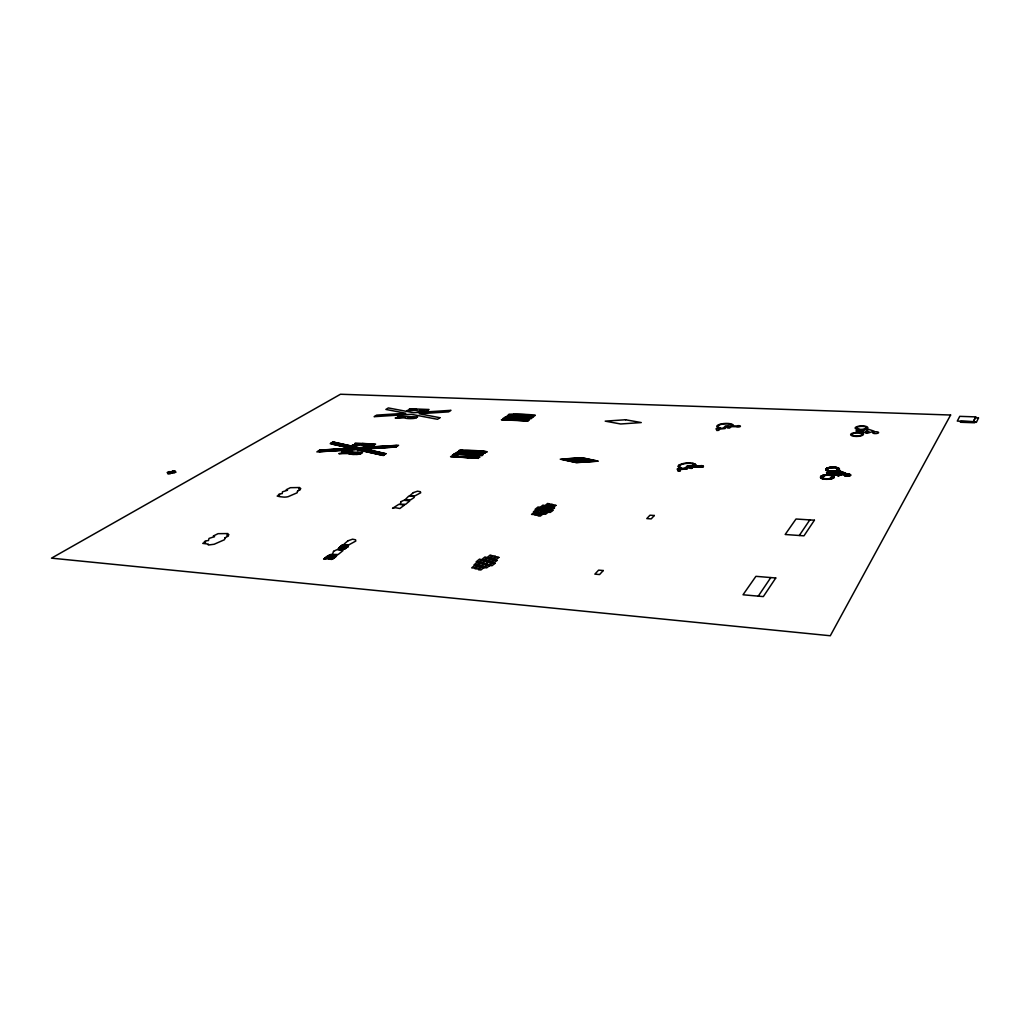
<?xml version="1.0" encoding="UTF-8"?>
<svg xmlns="http://www.w3.org/2000/svg" width="1030" height="1030" viewBox="0 0 1030 1030"><rect width="100%" height="100%" fill="white"/><g stroke="black" fill="none" stroke-linecap="round" stroke-linejoin="round"><path stroke-width="1.5" d="M348.166 546.557L348.41 545.205L342.642 544.806L337.943 549.376L344.277 549.183L348.166 546.557L347.033 545.14M758.247 596.138L770.8 577.573M799.28 535.497L809.812 519.918M686.881 468.92L689.057 466.642L691.143 466.68L689.637 468.264L691.812 468.38L693.383 466.719L698.829 466.835A2.395 0.798 -3.5 0 0 702.267 467.079A2.395 0.798 -3.5 0 0 702.911 465.843A2.395 0.798 -3.5 0 0 699.216 466.062L687.551 465.83L685.182 468.315L677.277 469.036L678.01 471.096L680.289 470.865L679.813 469.564L686.881 468.92L685.967 467.491M352.633 453.599A3.077 0.927 -8 0 0 355.839 453.754L357.629 452.904L353.548 452.685L352.775 453.689M483.225 454.732L469.641 453.625L485.207 453.226L457.23 451.784L470.942 452.891L455.183 453.264L482.941 454.307M486.881 451.951L485.993 451.578M458.955 450.509L459.56 450.342A23.111 7.236 -6.8 0 1 463.719 450.213A58.35 18.656 -7 0 1 467.993 450.265A118.798 39.307 -7.4 0 1 479.542 450.857A58.453 18.733 -6.9 0 1 483.469 451.217A23.214 7.313 -6.6 0 1 486.791 451.732L486.881 451.758M834.944 474.997L838.394 472.847L840.287 473.736L836.424 475.1L838.291 475.796L845.978 473.401L839.849 471.032L826.511 472.744L827.206 473.697L834.738 472.796L829.884 474.225L834.944 474.997L829.768 472.319M508.756 414.395L509.296 414.266A21.604 6.335 -6.1 0 1 513.21 414.112A54.436 16.3 -6.2 0 1 517.266 414.137A110.48 34.183 -6.5 0 1 528.248 414.549A54.539 16.351 -6.2 0 1 531.995 414.833A21.707 6.399 -6 0 1 535.188 415.257L535.265 415.283M365.83 445.14A3.026 0.901 -7.8 0 0 368.998 445.282L370.736 444.445L366.706 444.252L365.972 445.218M169.345 472.744L171.096 471.792M535.252 415.476L534.84 415.579A21.218 6.116 -5.8 0 1 530.798 415.734A51.449 14.536 -5.7 0 1 526.691 415.721A98.275 27.012 -5.5 0 1 521.116 415.554A68.276 19.094 -5.6 0 1 516.275 415.335A59.135 16.622 -5.7 0 1 511.987 415A21.128 6.064 -5.9 0 1 508.846 414.588L508.794 414.575M369.783 445.05L370.748 445.874M680.779 468.367L681.641 468.032A7.699 2.536 -3.7 0 1 684.062 463.77A7.699 2.536 -3.7 0 1 694.812 465.354L696.035 465.277A8.922 2.948 -3.7 0 0 683.572 463.436A8.922 2.948 -3.7 0 0 680.779 468.367L680.315 467.491M324.862 559.084L326.755 558.44L331.415 559.445L336.823 555.363L330.9 554.475L323.613 559.135L324.862 559.084L324.527 558.402M356.277 453.651L356.959 454.397M369.319 445.205L370.027 445.913M486.611 452.054L486.392 452.093A22.647 6.965 -6.4 0 1 482.092 452.234A54.848 16.544 -6.2 0 1 477.766 452.183A104.558 30.63 -6 0 1 471.882 451.938A72.731 21.694 -6.2 0 1 466.809 451.642A63.023 18.901 -6.2 0 1 462.315 451.23A22.557 6.901 -6.5 0 1 459.058 450.715L459.032 450.702M419.97 410.494L419.867 410.455A2.833 0.798 -7 0 0 422.905 410.545L424.476 409.811L419.802 410.404M408.279 417.897L409.052 417.086L412.94 417.24L411.343 418A2.871 0.811 -7.2 0 1 408.292 417.897L408.434 417.961M837.429 467.646L839.064 468.47M836.347 467.388L839.386 468.908M835.523 467.247L839.437 469.229A6.862 2.279 -1.7 0 1 829.073 471.431A6.862 2.279 -1.7 0 1 829.214 467.491A6.862 2.279 -1.7 0 1 839.437 469.229M849.299 474.199L850.587 474.843M834.815 467.169L836.836 468.187M837.351 468.457L839.386 469.487M848.488 474.083L850.613 475.152M833.566 467.105L835.549 467.826M837.879 468.998L839.27 469.706M847.291 474.045L850.484 475.371M833 467.105L834.043 467.633M837.841 469.551L838.909 470.092M843.712 472.525L845.643 473.504M846.789 474.083L849.995 475.693M832.459 467.118L833.425 467.607M837.686 469.757L838.678 470.259M841.343 471.611L845.295 473.607M846.338 474.135L849.673 475.821M831.944 467.131L832.858 467.607M837.493 469.95L838.42 470.414M839.682 471.058L844.948 473.723M845.862 474.225A3.193 1.069 -1.5 0 1 850.638 475.049A3.193 1.069 -1.5 0 1 845.836 476.066A3.193 1.069 -1.5 0 1 845.862 474.225L849.312 475.937M831.455 467.169L832.33 467.62M837.261 470.118L838.15 470.568M839.231 471.109L844.587 473.826M845.527 474.302L848.926 476.027M830.978 467.221L831.828 467.646M836.991 470.259L837.854 470.697M838.781 471.173L844.24 473.942M845.179 474.418L848.488 476.092M830.09 467.337L831.352 467.684M836.386 470.53L837.532 470.826M837.879 471.289L843.892 474.045M844.6 474.688L848.025 476.143M829.665 467.401L830.463 467.8M836.038 470.633L836.849 471.045M837.429 471.341L843.184 474.264M844.394 474.882L846.943 476.169M829.266 467.478L830.051 467.877M835.678 470.736L836.489 471.148M836.978 471.405L842.836 474.379M844.265 475.1L846.287 476.13M828.88 467.569L829.665 467.968M835.304 470.839L836.103 471.238M836.527 471.457L842.476 474.482M844.342 475.435L845.424 475.976M828.506 467.659L829.292 468.071M834.905 470.916L835.703 471.328M836.077 471.521L842.128 474.598M828.146 467.762L828.944 468.174M834.48 470.993L835.291 471.405M835.626 471.573L838.278 472.925M840.042 473.826L841.78 474.701M827.811 467.877L828.622 468.29M834.03 471.045L834.854 471.47M835.175 471.637L838.034 473.079M839.708 473.942L841.42 474.817M827.18 468.122L828.313 468.418M833.077 471.135L837.776 473.246M839.038 474.173L841.072 474.92M826.884 468.264L827.785 468.714M832.562 471.161L833.463 471.611M833.824 471.804L837.261 473.555M838.703 474.289L840.364 475.139M826.626 468.405L827.566 468.895M832.008 471.161L832.961 471.65M833.373 471.856L837.004 473.723M838.369 474.405L840.017 475.255M826.382 468.573L827.386 469.088M831.416 471.148L832.42 471.663M832.922 471.92L836.759 473.877M838.034 474.534L839.669 475.358M826.163 468.74L827.257 469.307M830.759 471.096L831.867 471.663M832.472 471.972L834.21 472.86M834.442 472.976L836.502 474.032M837.699 474.65L839.308 475.474M825.97 468.933L827.219 469.577M830.025 471.006L831.287 471.65M832.021 472.036L833.746 472.912M834.184 473.143L836.244 474.199M837.364 474.766L838.961 475.577M825.828 469.152L827.36 469.938M829.111 470.826L830.656 471.624M831.571 472.088L833.296 472.976M833.927 473.298L835.987 474.354M837.03 474.882L838.6 475.693M825.725 469.384L829.974 471.56M830.669 472.204L832.832 473.027M833.309 473.555L835.729 474.508M836.695 474.997L838.059 475.706M825.841 470.015L828.313 471.277M830.219 472.268L831.918 473.131M832.459 473.414L835.227 474.83M829.317 472.384L831.004 473.246M831.262 473.375L834.21 474.894M828.867 472.435L830.541 473.298M831.004 473.53L833.399 474.766M828.416 472.5L830.09 473.349M830.747 473.697L832.601 474.65M827.966 472.551L829.626 473.401M830.489 473.852L831.789 474.521M827.515 472.615L829.176 473.465M830.232 474.006L830.991 474.392M826.614 472.731L828.712 473.517M830.862 474.92L834.274 476.671M826.768 473.092L827.798 473.62M830.09 474.804L834.274 476.967M829.395 474.74L831.03 475.59M832.549 476.375L834.197 477.225M828.764 474.701L830.051 475.371M832.755 476.761L834.055 477.444M828.172 474.688L829.292 475.268M832.729 477.045L833.875 477.637M827.605 474.688L828.635 475.216M832.613 477.289L833.656 477.817M827.077 474.701L828.03 475.203M832.446 477.482L833.412 477.984M826.562 474.74L827.463 475.203M832.227 477.663L833.141 478.139M825.609 474.817L826.936 475.229M831.686 477.972L832.845 478.281M825.159 474.882L825.97 475.306M831.377 478.113L832.214 478.538M824.721 474.946L825.532 475.371M831.043 478.229L831.867 478.654M824.296 475.023L825.107 475.435M830.695 478.345L831.506 478.77M823.897 475.113L824.695 475.525M830.309 478.448L831.12 478.86M823.511 475.203L824.309 475.615M829.923 478.538L830.721 478.95M823.15 475.306L823.949 475.718M829.498 478.615L830.309 479.04M822.79 475.409L823.601 475.834M829.06 478.68L829.884 479.105M822.455 475.525L823.279 475.963M828.596 478.731L829.433 479.169M821.837 475.796L822.983 476.105M827.605 478.808L828.97 479.233M821.554 475.937L822.481 476.427M827.051 478.821L827.991 479.31M821.296 476.105L822.275 476.62M826.472 478.808L827.463 479.323M821.065 476.272L822.12 476.826M825.841 478.783L826.91 479.336M820.858 476.465L822.043 477.083M825.146 478.705L826.33 479.336M820.691 476.671L822.082 477.405M824.309 478.564L825.712 479.31M820.562 476.903L825.056 479.259M820.511 477.173L824.322 479.169M820.562 477.495L823.485 479.027M820.923 477.984L822.339 478.718M596.563 460.796L597.22 461.247M595.108 460.5L596.306 461.311M593.666 460.191L595.379 461.363M592.224 459.895L594.465 461.427M590.782 459.586L593.55 461.492M589.34 459.29L592.623 461.543M587.898 458.994L591.709 461.607M586.469 458.685L590.795 461.672M585.04 458.389L589.881 461.723M583.611 458.093L588.954 461.788M582.182 457.796L588.04 461.852M581.19 457.796L587.126 461.904M580.289 457.861L586.212 461.968M579.375 457.912L585.298 462.032M578.474 457.977L584.383 462.084M577.56 458.041L583.456 462.148M576.658 458.093L582.542 462.213M575.757 458.157L581.628 462.264M574.843 458.221L580.714 462.328M573.942 458.273L579.8 462.393M573.028 458.337L578.886 462.444M572.126 458.402L577.972 462.509M571.225 458.453L577.058 462.573M570.311 458.517L576.002 462.534M569.41 458.582L574.573 462.225M568.496 458.633L573.144 461.929M567.594 458.698L571.714 461.62M566.693 458.762L570.298 461.324M565.779 458.814L568.882 461.015M564.878 458.878L567.466 460.719M563.977 458.929L566.049 460.41M563.062 458.994L564.633 460.114M562.161 459.058L563.23 459.818M484.988 451.41L485.877 452.131M484.023 451.282L485.13 452.17M483.096 451.179L484.358 452.196M482.169 451.076L483.585 452.222M481.268 450.998L481.937 451.539M482.156 451.707L482.8 452.234M482.22 453.071L482.877 453.599M481.371 453.033L482.079 453.599M479.182 451.81A19.312 5.948 -6.4 0 0 481.95 451.758L482.195 451.578A19.737 6.206 -6.6 0 0 479.877 451.282A49.968 15.952 -6.9 0 0 477.251 451.063A101.867 33.411 -7.3 0 0 469.551 450.677A49.916 15.901 -6.9 0 0 466.732 450.612A19.686 6.167 -6.8 0 0 463.976 450.651L463.667 450.728A19.261 5.91 -6.5 0 0 466.011 451.127A54.461 16.403 -6.3 0 0 469.049 451.385A63.062 18.901 -6.2 0 0 472.435 451.578A91.142 26.896 -6.1 0 0 476.336 451.745A47.277 14.304 -6.3 0 0 479.182 451.81L479.568 452.222M480.508 452.981L481.268 453.599M479.658 452.943L480.469 453.612M478.796 452.891L479.671 453.612M477.946 452.852L478.86 453.612M477.083 452.801L478.062 453.612M476.233 452.762L477.263 453.612M475.384 452.724L476.465 453.612M474.521 452.672L475.667 453.612M473.671 452.634L474.856 453.612M472.822 452.582L474.058 453.612M471.972 452.543L473.259 453.612M471.122 452.505L472.461 453.612M470.259 452.453L472.319 454.153M469.41 452.415L471.457 454.114M468.56 452.363L470.607 454.063M468.393 452.891L469.744 454.024M467.594 452.891L468.895 453.985M464.478 450.947L465.148 451.501M466.796 452.891L468.045 453.934M462.805 450.213L464.26 451.423M465.998 452.891L467.195 453.895M462.032 450.226L463.358 451.333M465.2 452.891L466.345 453.844M461.273 450.252L462.444 451.243M464.401 452.891L465.496 453.805M460.526 450.29L461.517 451.127M463.616 452.891L464.633 453.754M459.779 450.329L460.565 450.986M462.818 452.891L463.783 453.715M467.607 456.934L468.714 457.874M462.019 452.891L462.934 453.664M466.783 456.921L467.813 457.796M461.221 452.891L462.084 453.625M465.959 456.895L466.912 457.719M460.423 452.891L461.247 453.586M465.135 456.882L466.024 457.629M459.638 452.891L460.397 453.535M464.311 456.869L465.122 457.552M458.839 452.891L459.547 453.496M463.487 456.844L464.221 457.475M458.041 452.891L458.698 453.445M462.663 456.831L463.32 457.397M457.153 454.166L457.964 454.861M456.303 454.127L457.539 455.183M455.453 454.076L457.101 455.492M454.603 454.037L456.599 455.736M453.96 454.153L455.749 455.698M453.522 454.475L454.9 455.646M453.097 454.784L454.05 455.608M396.782 445.385L397.451 446.016M396.061 445.423L397.001 446.312M395.353 445.475L396.55 446.621M394.632 445.514L396.099 446.917M393.923 445.552L395.481 447.059M393.202 445.604L394.773 447.11M392.494 445.642L394.052 447.149M391.773 445.694L393.331 447.2M391.052 445.733L392.61 447.239M390.344 445.784L391.902 447.277M389.623 445.823L391.181 447.329M388.915 445.861L390.46 447.368M388.194 445.913L389.739 447.419M387.486 445.951L389.031 447.458M386.765 446.003L388.31 447.509M386.057 446.042L387.589 447.548M385.336 446.093L386.881 447.587M384.628 446.132L386.16 447.638M383.907 446.17L385.439 447.677M383.199 446.222L384.731 447.728M382.478 446.26L384.01 447.767M381.769 446.312L383.289 447.818M381.061 446.351L382.581 447.857M380.34 446.402L381.86 447.896M379.632 446.441L381.139 447.947M378.911 446.479L380.431 447.986M378.203 446.531L379.71 448.037M377.482 446.569L378.989 448.076M384.216 453.29L385.143 454.217M376.774 446.621L378.28 448.127M383.224 453.071L384.679 454.526M373.427 444.02L374.341 444.934M376.066 446.66L377.559 448.166M382.246 452.852L384.216 454.835M372.628 443.981L373.864 445.218A6.502 1.931 -7.8 0 0 374.148 445.063L375.59 444.123L355.505 443.119L354.681 443.634L362.689 444.046L352.183 445.218L361.62 445.089A12.708 3.747 -7.7 0 0 370.234 445.887A3.734 1.107 -7.8 0 0 373.839 445.23M375.345 446.711L376.851 448.205M381.255 452.634L383.752 455.144M371.843 443.943L373.298 445.411M374.637 446.75L376.13 448.256M380.276 452.415L383.289 455.453M371.045 443.891L372.706 445.565M373.929 446.788L375.422 448.295M379.285 452.209L382.362 455.299M370.259 443.853L372.088 445.707M373.208 446.84L374.701 448.346M378.306 451.99L381.37 455.08M370.349 444.702L371.431 445.797M372.5 446.878L373.98 448.385M377.328 451.771L380.392 454.861M371.779 446.93L373.272 448.436M376.349 451.552L379.401 454.642M371.07 446.969L372.551 448.475M375.371 451.333L378.409 454.423M370.362 447.007L371.843 448.514M374.405 451.114L377.431 454.204M369.641 447.059L371.122 448.565M373.427 450.908L376.452 453.985M365.521 443.621L366.358 444.471M368.933 447.097L370.414 448.604M372.448 450.689L375.461 453.767M364.736 443.582L365.895 444.767M368.225 447.149L369.693 448.655M371.482 450.471L374.482 453.548M363.951 443.544L366.294 445.939M367.517 447.187L368.985 448.694M370.504 450.265L373.504 453.329M363.165 443.505L365.483 445.887M366.796 447.239L368.264 448.732M369.538 450.046L372.525 453.11M362.38 443.454L364.646 445.797M366.088 447.277L367.556 448.784M368.573 449.827L371.547 452.891M362.38 444.239L363.77 445.668M365.38 447.316L366.835 448.823M367.607 449.621L370.568 452.672M361.916 444.535L362.83 445.475M364.659 447.368L366.126 448.874M366.641 449.402L369.603 452.453M363.951 447.406L365.405 448.913M365.676 449.196L368.624 452.234M363.242 447.458L367.659 452.028M362.534 447.496L366.68 451.81M361.813 447.535L365.714 451.591M361.105 447.587L364.749 451.372M360.397 447.625L363.783 451.166M359.689 447.677L362.818 450.947M358.968 447.702L361.852 450.728M358.015 447.496L360.886 450.509M357.062 447.29L359.934 450.303M356.11 447.072L358.968 450.084M355.157 446.865L358.015 449.878M360.474 452.466L361.324 453.367M354.204 446.66L357.05 449.659M359.663 452.428L360.835 453.664A6.605 1.983 -8 0 0 361.067 453.548L362.547 452.582L342.256 451.488L341.394 452.028L349.492 452.466L338.831 453.651L348.372 453.548A12.901 3.863 -7.9 0 0 357.075 454.397A3.785 1.146 -8 0 0 360.745 453.715M353.264 446.441L356.135 449.492M358.865 452.376L360.281 453.87M352.312 446.235L355.427 449.531M358.067 452.337L359.676 454.037M351.372 446.029L354.706 449.569M357.268 452.299L359.045 454.179M350.432 445.823L353.998 449.621M357.281 453.123L358.389 454.281M349.492 445.604L353.29 449.659M356.818 453.419L357.693 454.359M348.539 445.398L352.569 449.711M347.599 445.192L351.861 449.75M355.633 453.792L356.238 454.436M346.672 444.986L349.44 447.96M349.749 448.282L351.153 449.788M345.732 444.78L348.501 447.754M349.028 448.333L350.432 449.84M352.479 452.041L353.264 452.865M344.793 444.574L347.548 447.548M348.32 448.372L349.724 449.878M351.694 451.99L352.788 453.174M343.853 444.368L346.608 447.329M347.612 448.423L349.016 449.93M350.895 451.951L353.2 454.436M342.926 444.162L345.668 447.123M346.904 448.462L348.295 449.968M350.097 451.913L352.389 454.385M341.999 443.956L344.728 446.917M346.196 448.501L347.586 450.007M349.299 451.874L351.552 454.294M341.059 443.75L343.788 446.698M345.488 448.552L346.878 450.059M349.247 452.621L350.676 454.179M340.132 443.544L342.848 446.492M344.78 448.591L346.17 450.097M348.771 452.93L349.736 453.985M339.205 443.338L341.909 446.286M344.072 448.642L345.449 450.149M348.089 453.02L348.694 453.664M338.278 443.132L340.981 446.08M343.363 448.681L344.741 450.187M337.351 442.926L340.042 445.874M342.655 448.719L344.033 450.226M336.424 442.72L339.115 445.655M341.947 448.771L343.325 450.277M335.497 442.514L338.175 445.449M341.239 448.81L342.604 450.316M334.583 442.308L337.248 445.243M340.531 448.848L341.896 450.368M333.656 442.102L336.321 445.037M339.823 448.9L341.188 450.406M332.87 442.05L335.394 444.831M339.115 448.938L340.479 450.445M332.407 442.346L334.467 444.625M338.406 448.99L339.771 450.496M331.93 442.643L333.54 444.419M337.698 449.029L339.05 450.535M331.454 442.926L332.613 444.213M336.99 449.067L338.342 450.586M330.978 443.222L331.686 444.007M336.282 449.119L337.634 450.625M335.574 449.157L336.926 450.664M334.866 449.209L336.218 450.715M334.158 449.247L335.51 450.754M333.45 449.286L334.802 450.805M332.742 449.338L334.081 450.844M332.033 449.376L333.372 450.882M331.325 449.428L332.664 450.934M330.617 449.466L331.956 450.973M329.909 449.505L331.248 451.024M329.214 449.556L330.54 451.063M328.506 449.595L329.832 451.101M327.798 449.647L329.124 451.153M327.089 449.685L328.416 451.192M326.381 449.724L327.707 451.243M325.673 449.775L326.999 451.282M324.965 449.814L326.278 451.32M324.27 449.853L325.57 451.372M323.562 449.904L324.862 451.41M322.853 449.943L324.154 451.449M322.145 449.994L323.446 451.501M321.437 450.033L322.738 451.539M320.729 450.071L322.03 451.591M320.034 450.123L321.321 451.629M319.455 450.316L320.613 451.668M318.965 450.612L319.905 451.719M318.476 450.908L319.197 451.758M347.574 545.166L348.256 546.067M346.492 545.128L347.78 546.827M345.951 545.089L347.432 547.059M345.398 545.05L347.084 547.291M344.831 544.999L346.737 547.522M344.277 544.947L346.389 547.767M343.711 544.896L346.041 547.999M343.157 544.857L345.681 548.23M342.617 544.831L345.333 548.475M342.295 545.089L344.986 548.707M341.96 545.346L344.638 548.939M341.638 545.617L344.29 549.183M341.303 545.874L343.827 549.273M340.981 546.132L343.363 549.363M340.647 546.389L342.913 549.441M340.325 546.66L342.449 549.531M339.99 546.917L341.986 549.621M339.655 547.175L341.522 549.711M339.334 547.445L341.059 549.801M339.024 547.741L340.557 549.814M338.78 548.115L339.952 549.711M338.535 548.501L339.359 549.621M338.278 548.874L338.754 549.518M336.012 555.17L336.54 555.917M335.381 555.028L336.295 556.316M334.737 554.887L335.973 556.586M334.145 554.797L335.638 556.87M333.578 554.732L335.304 557.153M333.012 554.681L334.982 557.436M332.445 554.629L334.647 557.719M331.879 554.565L334.325 558.003M331.312 554.513L333.99 558.286M330.785 554.526L333.617 558.492M330.385 554.694L333.205 558.672M329.986 554.874L332.793 558.852M329.574 555.054L332.394 559.02M329.175 555.234L331.982 559.2M328.776 555.402L331.57 559.367M328.364 555.582L331.016 559.341M327.965 555.762L330.373 559.174M327.579 555.955L329.729 559.02M327.244 556.226L329.085 558.865M326.896 556.496L328.454 558.711M326.562 556.779L327.823 558.569M326.227 557.05L327.244 558.505M325.879 557.32L326.69 558.466M325.544 557.591L326.253 558.608M325.21 557.861L325.828 558.762M324.862 558.131L325.403 558.904M702.499 465.74L703.168 466.732M701.816 465.663L702.679 466.963M701.173 465.663L702.151 467.105M700.58 465.702L701.585 467.208M700.014 465.805L700.979 467.247M699.486 465.959L700.349 467.247M698.919 466.062L699.653 467.169M698.276 466.049L698.803 466.835M697.645 466.036L698.16 466.822M697.001 466.024L697.516 466.809M695.147 464.17L695.881 465.277M696.357 466.011L696.885 466.796M694.233 463.732L695.276 465.328M695.726 465.998L696.241 466.783M693.435 463.474L694.053 464.414M695.083 465.985L695.598 466.77M692.688 463.294L693.139 463.989M694.439 465.972L694.954 466.757M693.808 465.959L694.323 466.745M693.164 465.946L693.679 466.732M692.533 465.933L693.177 466.938M691.89 465.921L692.804 467.324M691.246 465.908L692.43 467.723M690.615 465.895L692.057 468.122M689.971 465.882L690.486 466.667M690.757 467.092L691.594 468.367M689.34 465.869L689.842 466.654M690.383 467.478L690.937 468.341M688.697 465.856L689.212 466.642M688.066 465.843L688.774 466.938M687.474 465.908L688.388 467.337M687.1 466.307L688.014 467.723M686.727 466.693L687.641 468.122M686.353 467.092L687.255 468.521M685.594 467.877L686.289 468.972M685.22 468.277L685.684 469.023M684.641 468.367L685.092 469.088M684.036 468.418L684.499 469.139M683.444 468.47L683.894 469.191M682.851 468.521L683.302 469.242M682.246 468.573L682.71 469.307M679.349 464.942L679.761 465.624M681.654 468.637L682.105 469.358M678.912 465.264L679.478 466.152M681.062 468.689L681.512 469.41M678.538 465.65L680.096 468.148M680.457 468.74L680.907 469.461M678.255 466.204L679.208 467.736M679.864 468.792L680.315 469.513M679.272 468.856L679.967 469.963M678.68 468.908L679.916 470.903M678.075 468.959L679.324 470.968M677.483 469.01L678.718 471.019M297.49 491.156L297.181 492.778L288.04 496.718C284.499 497.529 282.941 496.923 279.812 496.679L277.186 496.074L279.722 494.851L278.473 494.645L279.632 493.898L282.207 493.602L282.465 491.812L287.46 490.267L286.237 489.714L290.383 487.692L299.704 487.512L299.138 488.413L300.773 488.516L299.022 489.211L300.399 489.585L297.49 491.156M414.24 496.344L414.163 497.49L410.79 499.743L404.88 499.962L408.781 496.061L414.24 496.344M225.055 537.815L224.476 539.707L214.163 544.252L208.292 545.024L208.318 544.11L202.756 543.389L205.64 541.973L204.339 541.703L205.704 540.853L208.472 540.531L209.013 538.42L214.562 536.656L213.352 535.986L218.051 533.669L227.952 533.553L227.231 534.596L228.943 534.737L226.973 535.536L228.377 535.986L225.055 537.815M554.501 507.932L552.003 509.85L549.763 509.734L552.647 507.378L554.501 507.932M555.93 505.382L553.458 507.288L551.23 507.172L554.089 504.842L555.93 505.382M552.814 510.455L550.316 512.399L548.063 512.271L550.96 509.889L552.814 510.455M404.481 505.035L399.859 508.511L395.391 507.713L392.52 508.331L398.829 504.327L404.481 505.035M551.308 507.095L548.823 509.013L546.595 508.884L549.479 506.541L551.308 507.095M552.762 504.558L550.278 506.464L548.063 506.335L550.921 504.018L552.762 504.558M548.102 512.296L545.578 514.253L543.325 514.125L546.248 511.743L548.102 512.296M549.518 509.773L547.007 511.704L542.861 511.022L539.926 513.391L544.188 512.683L547.664 509.219L549.518 509.773M547.947 506.438L545.449 508.356L543.222 508.228L546.119 505.897L547.947 506.438M549.479 503.966L546.994 505.872L544.78 505.756L547.651 503.425L549.479 503.966M546.299 508.949L543.788 510.88L539.656 510.198L536.72 512.567L540.982 511.859L544.471 508.408L546.299 508.949M542.887 514.112L540.351 516.082L538.098 515.953L541.046 513.558L542.887 514.112M543.08 508.163L540.57 510.095L538.342 509.966L541.252 507.623L543.08 508.163M544.754 505.64L542.256 507.545L540.042 507.43L542.939 505.099L544.754 505.64M539.578 513.313L537.029 515.27L534.789 515.142L537.737 512.747L539.578 513.313M538.214 510.017L535.677 511.949L533.45 511.82L536.385 509.464L538.214 510.017M539.887 507.494L537.364 509.412L535.149 509.296L538.072 506.953L539.887 507.494M536.36 512.567L533.798 514.524L531.557 514.395L534.519 512.013L536.36 512.567M978.5 417.987L976.376 422.339L973.131 422.223L975.281 417.884L978.5 417.987M974.985 421.798L974.509 422.764L960.372 422.261L960.861 421.296L974.985 421.798M494.954 563.41L492.044 565.689L489.649 565.522L493.022 562.728L494.954 563.41M497.039 560.436L494.155 562.689L491.774 562.522L495.121 559.754L497.039 560.436M498.868 557.423L495.997 559.663L493.627 559.496L496.949 556.754L498.868 557.423M975.745 416.893L973.363 421.669L957.269 421.09L959.767 416.339L975.745 416.893M491.49 562.56L488.581 564.839L484.216 563.977L480.791 566.77L485.452 565.972L487.692 562.818L489.572 561.878L491.49 562.56M493.731 559.406L490.834 561.659L488.452 561.492L491.812 558.736L493.731 559.406M495.559 556.406L492.688 558.646L490.319 558.479L493.653 555.749L495.559 556.406M489.688 565.547L486.752 567.852L484.358 567.672L487.769 564.865L489.688 565.547M488.143 561.556L485.233 563.822L480.881 562.959L477.457 565.753L482.104 564.955L484.358 561.814L486.237 560.887L488.143 561.556M490.19 558.595L487.293 560.848L484.924 560.668L488.284 557.925L490.19 558.595M492.108 555.685L489.237 557.912L486.868 557.745L490.216 555.015L492.108 555.685M483.894 567.659L480.933 569.963L478.538 569.783L481.976 566.964L483.894 567.659M484.782 560.59L481.86 562.856L479.491 562.676L482.89 559.921L484.782 560.59M486.868 557.603L483.971 559.844L481.602 559.676L484.976 556.947L486.868 557.603M480.431 566.667L477.469 568.959L475.088 568.779L478.525 565.972L480.431 566.667M479.349 562.728L476.401 565.006L474.032 564.826L477.457 562.058L479.349 562.728M481.435 559.766L478.512 562.007L476.143 561.839L479.542 559.084L481.435 559.766M477.057 565.753L474.096 568.045L471.714 567.865L475.165 565.058L477.057 565.753M950.613 415.026L830.296 635.755L51.5 558.157L340.492 394.245L950.613 415.026M400.979 501.661L400.232 504.237L405.64 504.314L409.747 500.928L403.85 500.284L400.979 501.661M333.565 551.333L332.407 554.385L338.162 554.526L342.99 550.574L342.488 549.814L336.81 549.737L333.565 551.333M775.77 577.985L763.32 596.602L743.016 594.774L755.917 576.324L775.77 577.985M814.421 520.214L803.979 535.832L785.169 534.493L796.01 519.004L814.421 520.214M413.339 492.623L410.107 495.43L410.713 496.061L414.318 496.19L420.704 492.791L420.369 491.709L417.485 491.207L413.339 492.623M347.947 540.802L344.136 544.072L344.702 544.819L348.513 545.024L355.775 541.072L355.569 539.797L352.556 539.179L347.947 540.802M603.297 570.53L599.576 574.547L594.864 574.135L598.61 570.131L603.297 570.53M654.346 515.502L651.205 518.888L646.801 518.592L649.969 515.206L654.346 515.502M730.991 426.639L729.626 428.081L727.579 427.991L728.892 426.613L726.923 426.6L725.043 428.57L718.464 429.188L718.992 430.295L716.867 430.501L716.03 428.738L723.408 428.068L725.468 425.918L736.424 426.021A2.24 0.682 -3.3 0 1 739.875 425.802A2.24 0.682 -3.3 0 1 739.36 426.871A2.24 0.682 -3.3 0 1 736.102 426.69L730.991 426.639M482.22 455.479L458.286 454.629L456.754 455.749L452.106 455.505L454.166 454.011L482.22 455.479M531.223 418.541L508.498 417.974L507.159 418.965L502.73 418.785L504.533 417.472L531.223 418.541M532.523 417.549L505.434 416.828L520.305 416.377L507.224 415.528L533.836 416.571L519.146 417.021L532.523 417.549M478.461 458.324L450.548 456.625L479.967 457.178L467.169 457.307L478.461 458.324M527.927 421.025L501.378 419.764L529.253 420.021L517.163 420.24L527.927 421.025M416.326 417.729L416.275 417.768A6.167 1.751 -7.2 0 1 415.991 417.923A3.541 1.004 -7.2 0 1 412.592 418.541A12.064 3.399 -7.1 0 1 404.236 417.871L395.185 418.038L405.176 416.931L397.438 416.609L398.198 416.133L417.575 416.931L416.326 417.729M427.836 410.288L427.785 410.313A6.09 1.7 -7 0 1 427.502 410.455A3.489 0.979 -7 0 1 424.154 411.073A11.884 3.309 -7 0 1 415.875 410.429L406.927 410.61L416.777 409.515L409.129 409.219L409.863 408.768L429.047 409.489L427.836 410.288M385.967 453.676L383.237 455.492L356.238 449.479L316.854 451.9L319.725 450.136L350.638 448.23L330.231 443.685L333.012 441.96L359.007 447.715L398.571 445.269L395.919 447.033L364.646 448.964L385.967 453.676M439.9 417.704L437.518 419.3L411.253 414.292L374.122 416.687L376.645 415.129L405.794 413.249L385.89 409.438L388.349 407.931L413.687 412.734L450.986 410.313L448.655 411.871L419.171 413.777L439.9 417.704M867.093 430.798L863.977 432.664L859.2 432.034L863.668 430.772L856.677 431.596L855.982 430.785L868.354 429.227L874.187 431.197L867.131 433.308L865.367 432.729L868.895 431.531L867.093 430.798M175.77 472.088L174.019 473.053L167.143 472.603L168.907 471.65L175.77 472.088M173.014 470.813L167.697 473.748L169.886 473.89L175.203 470.955L173.014 470.813M720.073 427.849L719.275 428.145A8.343 2.549 -3.4 0 1 721.567 423.871A8.343 2.549 -3.4 0 1 733.386 425.364L732.24 425.454A7.197 2.202 -3.4 0 0 722.043 424.167A7.197 2.202 -3.4 0 0 720.073 427.849M513.494 414.498L513.288 414.652A18.038 5.189 -5.9 0 0 515.476 414.897A51.088 14.42 -5.7 0 0 518.373 415.09A59.174 16.622 -5.7 0 0 521.592 415.232A85.632 23.69 -5.5 0 0 525.3 415.348A44.342 12.579 -5.7 0 0 527.991 415.386A18.089 5.214 -5.8 0 0 530.617 415.322L530.823 415.167A18.45 5.433 -6 0 0 528.609 414.923A46.646 13.931 -6.1 0 0 526.098 414.755A94.824 29.085 -6.4 0 0 518.785 414.472A46.595 13.892 -6.2 0 0 516.107 414.433A18.398 5.395 -6.1 0 0 513.494 414.498M625.558 419.751L605.202 421.141L620.691 423.987L641.265 422.57L625.558 419.751M581.963 457.745L560.243 459.187L576.375 462.612L598.353 461.17L581.963 457.745M823.858 479.092A6.901 2.318 -1.7 0 0 834.287 476.864A6.901 2.318 -1.7 0 0 824.052 475.075A6.901 2.318 -1.7 0 0 823.858 479.092M824.644 478.628A5.369 1.802 -1.7 0 0 832.755 476.89A5.369 1.802 -1.7 0 0 824.798 475.5A5.369 1.802 -1.7 0 0 824.644 478.628M829.832 470.98A5.356 1.777 -1.7 0 0 837.918 469.255A5.356 1.777 -1.7 0 0 829.961 467.903A5.356 1.777 -1.7 0 0 829.832 470.98M858.994 429.252A4.995 1.519 -1.7 0 0 866.475 427.72A4.995 1.519 -1.7 0 0 858.956 426.613A4.995 1.519 -1.7 0 0 858.994 429.252M854.527 435.844A5.008 1.545 -1.7 0 0 862.02 434.3A5.008 1.545 -1.7 0 0 854.514 433.167A5.008 1.545 -1.7 0 0 854.527 435.844M853.831 436.257A6.425 1.983 -1.7 0 0 863.449 434.261A6.425 1.983 -1.7 0 0 853.806 432.806A6.425 1.983 -1.7 0 0 853.831 436.257M858.299 429.652A6.412 1.957 -1.7 0 0 867.878 427.682A6.412 1.957 -1.7 0 0 858.248 426.266A6.412 1.957 -1.7 0 0 858.299 429.652M874.007 433.463A2.974 0.914 -1.5 0 0 878.616 432.639A2.974 0.914 -1.5 0 0 874.316 431.866A2.974 0.914 -1.5 0 0 874.007 433.463"/></g></svg>
